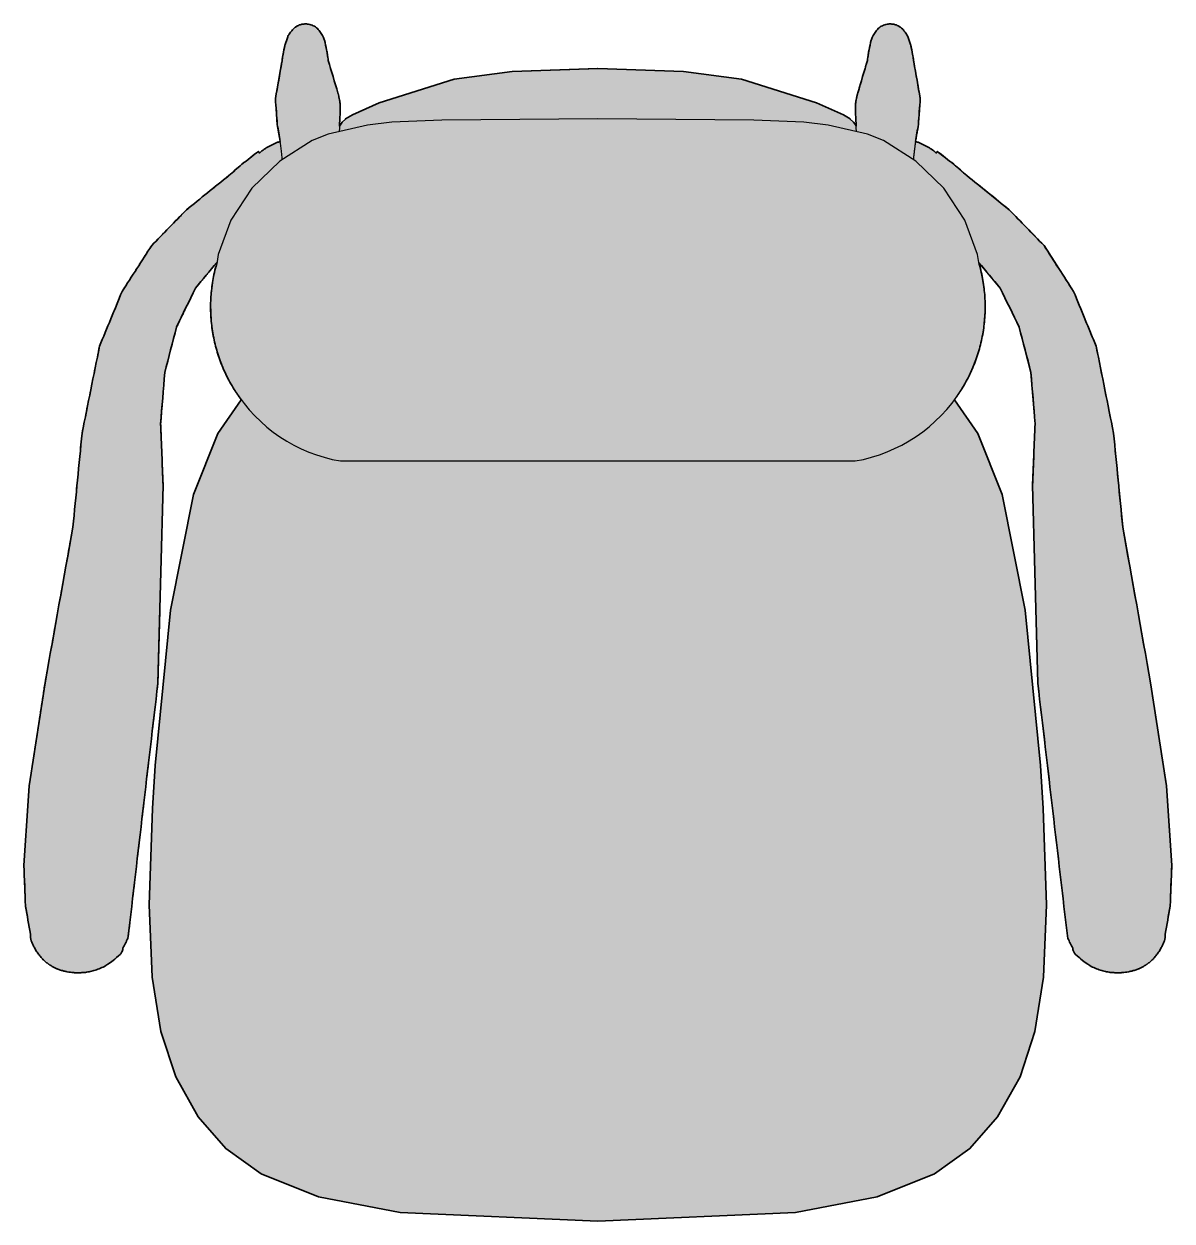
# Model space of a CAD drawing. Header units: millimetres. Extents: x 0 to 2534, y -1316 to 829.
# Drawn here: x 1578 to 2349, y -1199 to -395 of the extents above; entities that cross this region are included whole.
import ezdxf

# ---------------------------------------------------------------- set-up
doc = ezdxf.new("R2010")
doc.units = ezdxf.units.MM
doc.layers.add('Blocks', color=7, linetype='Continuous')
doc.layers.add('Blocks$Fill', color=7, linetype='Continuous', true_color=0xffffff)
doc.layers.add('Blocks$Inner', color=7, linetype='Continuous', lineweight=25, true_color=0x007f00)
doc.layers.add('Blocks$Outline', color=7, linetype='Continuous', lineweight=35, true_color=0xff3f3f)

# ---------------------------------------------------------------- blocks, each defined once
blk = doc.blocks.new('Fred Top')
at = {"layer": 'Blocks$Fill', "extrusion": (0, 0, -1)}
blk.add_hatch(color=256, dxfattribs=at).paths.add_polyline_path([(-140.37, 352.01), (-140.73, 351.9), (-141.09, 351.78), (-141.57, 351.62), (-142.04, 351.44), (-142.51, 351.24), (-142.97, 351.05), (-143.89, 350.63), (-145.7, 349.75), (-149.28, 347.88), (-150.17, 347.39), (-150.61, 347.13), (-151.04, 346.85), (-151.46, 346.57), (-151.87, 346.27), (-152.27, 345.95), (-152.67, 345.63), (-153.05, 345.29), (-153.43, 344.95), (-153.8, 344.6), (-154.15, 344.24), (-154.34, 344.48), (-154.54, 344.74), (-154.74, 345.03), (-154.95, 345.35), (-166.02, 336.71), (-174.89, 329.09), (-203.25, 306.16), (-226.62, 282.16), (-246.5, 251.25), (-261.63, 214.53), (-273.32, 156.25), (-279.49, 93.17), (-298.18, -11.39), (-308.75, -80.58), (-312.37, -133.94), (-311.34, -161.15), (-307.95, -180.07), (-307.97, -180.36), (-307.98, -180.65), (-307.98, -180.94), (-307.98, -181.22), (-307.96, -181.5), (-307.95, -181.78), (-307.92, -182.06), (-307.89, -182.34), (-307.85, -182.61), (-307.81, -182.88), (-307.76, -183.15), (-307.71, -183.41), (-307.65, -183.68), (-307.58, -183.94), (-307.51, -184.2), (-307.44, -184.46), (-307.36, -184.72), (-307.27, -184.98), (-307.09, -185.49), (-306.89, -186), (-306.68, -186.5), (-306.45, -186.99), (-306.22, -187.48), (-305.72, -188.45), (-305.02, -189.72), (-304.65, -190.35), (-304.28, -190.97), (-303.89, -191.59), (-303.49, -192.19), (-303.07, -192.79), (-302.65, -193.38), (-302.21, -193.96), (-301.76, -194.53), (-301.3, -195.1), (-300.83, -195.65), (-300.42, -196.1), (-300.01, -196.54), (-299.59, -196.97), (-299.16, -197.39), (-298.72, -197.81), (-298.27, -198.21), (-297.81, -198.61), (-297.35, -199), (-296.88, -199.38), (-296.4, -199.74), (-295.91, -200.1), (-295.41, -200.45), (-294.91, -200.78), (-294.4, -201.11), (-293.88, -201.42), (-293.36, -201.72), (-292.76, -202.05), (-292.16, -202.37), (-291.55, -202.66), (-290.94, -202.95), (-290.33, -203.21), (-289.71, -203.47), (-289.09, -203.71), (-288.47, -203.93), (-287.84, -204.15), (-287.21, -204.35), (-286.57, -204.53), (-285.93, -204.71), (-285.17, -204.9), (-283.86, -205.19), (-283.32, -205.3), (-282.27, -205.48), (-281.21, -205.64), (-280.15, -205.77), (-279.08, -205.87), (-277.87, -205.94), (-277.12, -205.97), (-276.38, -205.98), (-275.64, -205.98), (-274.9, -205.97), (-274.15, -205.94), (-273.41, -205.89), (-272.67, -205.84), (-271.93, -205.77), (-271.1, -205.67), (-270.27, -205.56), (-269.44, -205.43), (-268.62, -205.28), (-267.8, -205.12), (-266.99, -204.94), (-266.18, -204.73), (-265.38, -204.51), (-264.47, -204.24), (-263.58, -203.95), (-262.69, -203.63), (-261.81, -203.28), (-260.94, -202.92), (-260.07, -202.53), (-259.22, -202.11), (-258.38, -201.68), (-257.86, -201.39), (-257.28, -201.04), (-255.94, -200.19), (-254.36, -199.13), (-252.53, -197.84), (-247.71, -193.63), (-246.57, -192.02), (-246.13, -190.96), (-245.98, -189.6), (-245.98, -189.47), (-242.54, -182.9), (-222.44, -11.52), (-218.96, 121.28), (-220.6, 162.56), (-217.86, 196.91), (-209.92, 227.4), (-197.23, 253.6), (-182.81, 270.85), (-183.54, 268.25), (-184.2, 265.63), (-184.8, 262.97), (-185.34, 260.29), (-185.81, 257.58), (-186.2, 254.85), (-186.53, 252.1), (-186.78, 249.34), (-186.97, 246.56), (-187.07, 243.77), (-187.11, 240.98), (-187.07, 238.18), (-186.95, 235.37), (-186.76, 232.57), (-186.5, 229.77), (-186.16, 226.98), (-185.74, 224.2), (-185.25, 221.43), (-184.69, 218.68), (-184.05, 215.95), (-183.35, 213.24), (-182.57, 210.55), (-181.72, 207.89), (-180.81, 205.26), (-179.83, 202.66), (-178.78, 200.1), (-177.67, 197.58), (-176.5, 195.09), (-175.27, 192.65), (-173.99, 190.25), (-172.64, 187.9), (-171.25, 185.59), (-170.14, 183.84), (-168.98, 182.1), (-167.79, 180.39), (-166.56, 178.69), (-182.13, 156.08), (-198.49, 115.08), (-213.94, 37.51), (-224.28, -66.87), (-226.05, -95.63), (-228.27, -160.33), (-226.22, -208.9), (-220.44, -245.45), (-210.5, -275.79), (-195.42, -302.56), (-176.91, -323.83), (-153.17, -340.96), (-114.51, -356.25), (-59.68, -366.87), (72.92, -372.62), (205.53, -366.87), (260.35, -356.25), (299.02, -340.96), (322.75, -323.83), (341.26, -302.56), (356.34, -275.79), (366.28, -245.45), (372.07, -208.9), (374.12, -160.33), (371.89, -95.63), (370.12, -66.87), (359.78, 37.51), (344.34, 115.08), (327.98, 156.08), (312.42, 178.69), (313.57, 180.29), (314.7, 181.9), (315.79, 183.54), (316.84, 185.18), (318.24, 187.47), (319.58, 189.81), (320.87, 192.19), (322.11, 194.62), (323.28, 197.09), (324.4, 199.59), (325.45, 202.14), (326.44, 204.71), (327.36, 207.32), (328.21, 209.97), (329, 212.63), (329.72, 215.33), (330.36, 218.04), (330.94, 220.78), (331.44, 223.53), (331.87, 226.29), (332.22, 229.06), (332.5, 231.84), (332.7, 234.63), (332.84, 237.42), (332.89, 240.2), (332.88, 242.99), (332.78, 245.76), (332.62, 248.52), (332.39, 251.28), (332.08, 254.01), (331.7, 256.73), (331.26, 259.42), (330.74, 262.1), (330.16, 264.74), (329.52, 267.36), (328.81, 269.95), (328.65, 270.85), (343.08, 253.6), (355.77, 227.4), (363.71, 196.91), (366.45, 162.56), (364.8, 121.28), (368.29, -11.52), (388.39, -182.9), (391.83, -189.47), (391.82, -189.6), (391.98, -190.96), (392.42, -192.02), (393.56, -193.63), (398.38, -197.84), (400.2, -199.13), (401.79, -200.19), (403.13, -201.04), (403.71, -201.39), (404.23, -201.68), (405.07, -202.11), (405.92, -202.53), (406.78, -202.92), (407.65, -203.28), (408.53, -203.63), (409.42, -203.95), (410.32, -204.24), (411.23, -204.51), (412.03, -204.73), (412.84, -204.94), (413.65, -205.12), (414.47, -205.28), (415.29, -205.43), (416.11, -205.56), (416.94, -205.67), (417.77, -205.77), (418.52, -205.84), (419.26, -205.89), (420, -205.94), (420.74, -205.97), (421.48, -205.98), (422.23, -205.98), (422.97, -205.97), (423.72, -205.94), (424.93, -205.87), (426, -205.77), (427.06, -205.64), (428.12, -205.48), (429.17, -205.3), (430.24, -205.08), (431.01, -204.9), (431.78, -204.71), (432.42, -204.53), (433.05, -204.35), (433.69, -204.15), (434.31, -203.93), (434.94, -203.71), (435.56, -203.47), (436.18, -203.21), (436.79, -202.95), (437.4, -202.66), (438, -202.37), (438.61, -202.05), (439.2, -201.72), (439.73, -201.42), (440.24, -201.11), (440.75, -200.78), (441.26, -200.45), (441.75, -200.1), (442.24, -199.74), (442.72, -199.38), (443.2, -199), (443.66, -198.61), (444.12, -198.21), (444.56, -197.81), (445, -197.39), (445.43, -196.97), (445.86, -196.54), (446.27, -196.1), (446.67, -195.65), (447.15, -195.1), (447.61, -194.53), (448.06, -193.96), (448.5, -193.38), (448.92, -192.79), (449.33, -192.19), (449.73, -191.59), (450.12, -190.97), (450.5, -190.35), (450.87, -189.72), (451.57, -188.45), (452.07, -187.48), (452.3, -186.99), (452.53, -186.5), (452.74, -186), (452.94, -185.49), (453.12, -184.98), (453.21, -184.72), (453.29, -184.46), (453.36, -184.2), (453.43, -183.94), (453.5, -183.68), (453.56, -183.41), (453.61, -183.15), (453.66, -182.88), (453.7, -182.61), (453.74, -182.34), (453.77, -182.06), (453.79, -181.78), (453.81, -181.5), (453.82, -181.22), (453.83, -180.94), (453.82, -180.65), (453.81, -180.36), (453.8, -180.07), (457.19, -161.15), (458.22, -133.94), (454.6, -80.58), (444.03, -11.39), (425.34, 93.17), (419.17, 156.25), (407.48, 214.53), (392.35, 251.25), (372.46, 282.16), (349.1, 306.16), (320.74, 329.09), (311.87, 336.71), (300.79, 345.35), (300.59, 345.03), (300.38, 344.74), (300.19, 344.48), (300, 344.24), (299.64, 344.6), (299.28, 344.95), (298.9, 345.29), (298.51, 345.63), (298.12, 345.95), (297.72, 346.27), (297.3, 346.57), (296.88, 346.85), (296.45, 347.13), (296.02, 347.39), (295.13, 347.88), (291.55, 349.75), (289.73, 350.63), (288.82, 351.05), (288.35, 351.24), (287.89, 351.44), (287.42, 351.62), (286.94, 351.78), (286.58, 351.9), (286.21, 352.01), (288.13, 363.37), (289.39, 380.83), (285.01, 405.35), (284.99, 405.55), (284.78, 407.17), (284.54, 408.69), (283.38, 415), (282.92, 417.09), (281.15, 422.23), (281.06, 422.42), (280.96, 422.62), (280.72, 423.09), (280.43, 423.59), (279.91, 424.44), (279.71, 424.75), (279.5, 425.05), (279.3, 425.33), (279.09, 425.6), (278.88, 425.86), (278.46, 426.37), (278.03, 426.87), (277.8, 427.11), (277.58, 427.34), (276.42, 428.4), (276.27, 428.53), (276.15, 428.62), (276.05, 428.7), (275.97, 428.76), (275.38, 429.15), (274.99, 429.4), (274.85, 429.49), (274.73, 429.56), (274.63, 429.62), (274.54, 429.67), (274.26, 429.81), (273.97, 429.94), (273.68, 430.07), (273.38, 430.18), (273.09, 430.29), (272.79, 430.38), (272.48, 430.47), (272.18, 430.55), (271.87, 430.62), (271.56, 430.68), (271.25, 430.73), (270.94, 430.77), (270.62, 430.81), (270.31, 430.83), (269.99, 430.85), (269.68, 430.86), (269.36, 430.87), (269.05, 430.87), (268.73, 430.86), (268.42, 430.85), (268.1, 430.83), (267.79, 430.8), (267.47, 430.76), (267.16, 430.72), (266.75, 430.65), (266.54, 430.61), (266.33, 430.57), (266.13, 430.52), (265.93, 430.47), (265.72, 430.41), (265.52, 430.35), (265.32, 430.29), (265.12, 430.22), (264.93, 430.15), (264.73, 430.07), (264.54, 429.99), (264.34, 429.9), (264.15, 429.82), (263.96, 429.72), (263.78, 429.63), (263.59, 429.53), (263.41, 429.42), (263.23, 429.31), (263.05, 429.2), (262.87, 429.09), (262.7, 428.97), (262.53, 428.85), (262.36, 428.73), (262.19, 428.6), (261.86, 428.34), (261.54, 428.07), (261.23, 427.78), (260.93, 427.49), (260.64, 427.19), (260.35, 426.88), (260.08, 426.56), (259.81, 426.23), (259.55, 425.9), (259.3, 425.56), (259.06, 425.22), (258.82, 424.87), (258.59, 424.52), (258.37, 424.17), (258.15, 423.8), (257.94, 423.44), (257.74, 423.07), (257.55, 422.7), (257.37, 422.32), (256.44, 419.96), (254.98, 413.45), (254.47, 410.3), (253.94, 406.49), (253.93, 406.42), (247.45, 384.59), (247.31, 384.1), (246.49, 380.83), (246.27, 379.64), (246.16, 378.99), (246, 377.49), (245.95, 376.93), (245.92, 376.4), (245.88, 375.2), (245.86, 373.76), (245.89, 372.01), (246.37, 362.23), (246.02, 362.98), (244.66, 364.92), (242.38, 367.06), (242.24, 367.16), (237.74, 369.85), (219.71, 377.88), (169.38, 393.86), (130.41, 398.87), (72.92, 400.94), (15.44, 398.87), (-23.54, 393.86), (-73.86, 377.88), (-91.89, 369.85), (-96.4, 367.16), (-96.53, 367.06), (-98.81, 364.92), (-100.17, 362.98), (-100.53, 362.23), (-100.04, 372.01), (-100.02, 373.76), (-100.03, 375.2), (-100.07, 376.4), (-100.11, 376.93), (-100.15, 377.49), (-100.32, 378.99), (-100.42, 379.64), (-100.65, 380.83), (-101.47, 384.1), (-101.6, 384.59), (-108.08, 406.42), (-108.09, 406.49), (-108.62, 410.3), (-109.13, 413.45), (-110.6, 419.96), (-111.52, 422.32), (-111.71, 422.7), (-111.9, 423.07), (-112.1, 423.44), (-112.3, 423.8), (-112.52, 424.17), (-112.74, 424.52), (-112.97, 424.87), (-113.21, 425.22), (-113.46, 425.56), (-113.71, 425.9), (-113.97, 426.23), (-114.23, 426.56), (-114.51, 426.88), (-114.79, 427.19), (-115.08, 427.49), (-115.38, 427.78), (-115.69, 428.07), (-116.01, 428.34), (-116.34, 428.6), (-116.51, 428.73), (-116.68, 428.85), (-116.85, 428.97), (-117.03, 429.09), (-117.2, 429.2), (-117.38, 429.31), (-117.56, 429.42), (-117.75, 429.53), (-117.93, 429.63), (-118.12, 429.72), (-118.31, 429.82), (-118.5, 429.9), (-118.69, 429.99), (-118.88, 430.07), (-119.08, 430.15), (-119.28, 430.22), (-119.47, 430.29), (-119.67, 430.35), (-119.88, 430.41), (-120.08, 430.47), (-120.28, 430.52), (-120.49, 430.57), (-120.69, 430.61), (-120.9, 430.65), (-121.31, 430.72), (-121.63, 430.76), (-121.94, 430.8), (-122.25, 430.83), (-122.57, 430.85), (-122.88, 430.86), (-123.2, 430.87), (-123.52, 430.87), (-123.83, 430.86), (-124.15, 430.85), (-124.46, 430.83), (-124.78, 430.81), (-125.09, 430.77), (-125.4, 430.73), (-125.71, 430.68), (-126.02, 430.62), (-126.33, 430.55), (-126.63, 430.47), (-126.94, 430.38), (-127.24, 430.29), (-127.54, 430.18), (-127.83, 430.07), (-128.12, 429.94), (-128.41, 429.81), (-128.69, 429.67), (-128.78, 429.62), (-128.89, 429.56), (-129.01, 429.49), (-129.15, 429.4), (-129.54, 429.15), (-130.12, 428.76), (-130.21, 428.7), (-130.3, 428.62), (-130.42, 428.53), (-130.57, 428.4), (-131.73, 427.34), (-131.96, 427.11), (-132.18, 426.87), (-132.61, 426.37), (-133.04, 425.86), (-133.24, 425.6), (-133.45, 425.33), (-133.66, 425.05), (-133.86, 424.75), (-134.06, 424.44), (-134.26, 424.11), (-134.43, 423.84), (-134.52, 423.69), (-134.61, 423.51), (-134.71, 423.3), (-134.82, 423.06), (-135.09, 422.44), (-135.43, 421.59), (-137.07, 417.09), (-137.54, 415), (-138.7, 408.69), (-138.93, 407.17), (-139.14, 405.55), (-139.16, 405.35), (-143.54, 380.83), (-142.29, 363.37)], flags=0)
at = {"layer": 'Blocks$Inner'}
for p, q in [((101.42, 383.91), (100.68, 380.97)), ((-245.71, 137.56), (99.87, 137.56))]:
    blk.add_line(p, q, dxfattribs=at)
for points in [[(-284.76, 340.17), (-284.82, 340.92), (-285.36, 345.56), (-286.01, 350.78), (-288.13, 363.37), (-289.39, 380.83), (-285.01, 405.35), (-284.99, 405.55), (-284.94, 405.98), (-284.87, 406.51), (-284.78, 407.17), (-284.54, 408.69), (-283.38, 415), (-282.92, 417.09), (-281.15, 422.23)], [(-257.37, 422.32), (-256.44, 419.96), (-254.98, 413.45), (-254.47, 410.3), (-254.45, 410.21), (-253.94, 406.49), (-253.93, 406.42), (-247.45, 384.59), (-247.31, 384.1), (-246.49, 380.83)], [(-246.37, 362.23), (-246.02, 362.98), (-244.66, 364.92), (-242.38, 367.06), (-242.24, 367.16), (-237.74, 369.85), (-219.71, 377.88), (-169.38, 393.86), (-130.41, 398.87), (-72.52, 400.96)], [(100.53, 362.23), (100.17, 362.98), (98.81, 364.92), (96.53, 367.06), (96.4, 367.16), (91.89, 369.85), (73.86, 377.88), (23.54, 393.86), (-15.44, 398.87), (-73.33, 400.96)], [(182.81, 270.85), (181.9, 276.06), (173.57, 299.26), (159.38, 320.77), (140.61, 338.87), (118.77, 352.58), (108.09, 356.99), (81.66, 363.02), (65.38, 364.91), (31.87, 366.24), (-72.92, 367.18), (-177.72, 366.24), (-211.22, 364.91), (-227.5, 363.02), (-253.93, 356.99), (-264.62, 352.58), (-286.46, 338.87), (-305.22, 320.77), (-319.42, 299.26), (-327.75, 276.06), (-328.81, 269.95)], [(154.95, 345.35), (166.02, 336.71), (174.89, 329.09), (203.25, 306.16), (226.62, 282.16), (246.5, 251.25), (261.63, 214.53), (273.32, 156.25), (279.49, 93.17), (298.18, -11.39), (308.75, -80.58), (312.37, -133.94), (311.34, -161.15), (307.95, -180.07)], [(252.53, -197.84), (247.71, -193.63), (246.57, -192.02), (246.13, -190.96), (245.98, -189.6), (245.98, -189.47), (242.54, -182.9), (222.44, -11.52), (218.96, 121.28), (220.6, 162.56), (217.86, 196.91), (209.92, 227.4), (197.23, 253.6), (182.81, 270.85)], [(-312.42, 178.69), (-327.98, 156.08), (-344.34, 115.08), (-359.78, 37.51), (-370.12, -66.87), (-371.89, -95.63), (-374.12, -160.33), (-372.07, -208.9), (-366.28, -245.45), (-356.34, -275.79), (-341.26, -302.56), (-322.75, -323.83), (-299.02, -340.96), (-260.35, -356.25), (-205.53, -366.87), (-72.92, -372.62), (59.68, -366.87), (114.51, -356.25), (153.17, -340.96), (176.91, -323.83), (195.42, -302.56), (210.5, -275.79), (220.44, -245.45), (226.22, -208.9), (228.27, -160.33), (226.05, -95.63), (224.28, -66.87), (213.94, 37.51), (198.49, 115.08), (182.13, 156.08), (166.56, 178.69)]]:
    blk.add_lwpolyline(points, dxfattribs=at)
for centre, radius, start, end in [((-227.99, 240.95), 104.9, 163.95604, 260.27437), ((82.05, 241.09), 105.06, 279.7626, 16.45309)]:
    blk.add_arc(centre, radius, start, end, dxfattribs=at)
for points, knots in [([(-280.11, 424.11), (-279.57, 425.01), (-278.76, 426.05), (-277.88, 427.03), (-277.58, 427.34)], [0.3131472, 0.3131472, 0.3131472, 0.3131472, 0.6464806, 0.8126035, 0.8126035, 0.8126035, 0.8126035]), ([(-275.97, 428.76), (-275.03, 429.4), (-274.06, 429.96), (-272.6, 430.5), (-270.94, 430.79), (-269.26, 430.91), (-267.43, 430.82), (-265.51, 430.4), (-263.94, 429.76), (-262.5, 428.89), (-260.77, 427.45), (-258.99, 425.27), (-257.84, 423.33), (-257.37, 422.32)], [0.8476578, 0.8476578, 0.8476578, 0.8476578, 0.8835253, 0.9906682, 1.0442396, 1.097811, 1.2049539, 1.2763825, 1.347811, 1.4192396, 1.4906682, 1.6335253, 1.7763825, 1.7763825, 1.7763825, 1.7763825]), ([(111.52, 422.32), (112, 423.33), (113.14, 425.27), (114.92, 427.45), (116.65, 428.89), (118.1, 429.76), (119.66, 430.4), (121.58, 430.82), (123.41, 430.91), (125.09, 430.79), (126.75, 430.5), (128.21, 429.96), (129.18, 429.4), (130.12, 428.76)], [0, 0, 0, 0, 0.1428571, 0.2857143, 0.3571429, 0.4285714, 0.5, 0.5714286, 0.6785714, 0.7321429, 0.7857143, 0.8928571, 0.9287246, 0.9287246, 0.9287246, 0.9287246]), ([(131.73, 427.34), (132.04, 427.03), (132.91, 426.05), (133.73, 425.01), (134.26, 424.11)], [0.963779, 0.963779, 0.963779, 0.963779, 1.1299019, 1.4632353, 1.4632353, 1.4632353, 1.4632353]), ([(-246.16, 378.99), (-246.01, 377.73), (-245.91, 376.52), (-245.84, 373.97), (-245.93, 370.17), (-246.22, 365.13), (-246.44, 361.07), (-246.52, 359.27), (-246.53, 359.08), (-246.53, 358.88), (-246.54, 358.68)], [12.31669609, 12.31669609, 12.31669609, 12.31669609, 12.33592686, 12.35515763, 12.3743884, 12.39361917, 12.40690881, 12.40690881, 12.40690881, 12.40836744, 12.40836744, 12.40836744, 12.40836744]), ([(100.7, 358.68), (100.69, 358.88), (100.68, 359.08), (100.67, 359.27), (100.59, 361.07), (100.37, 365.13), (100.08, 370.17), (99.99, 373.97), (100.06, 376.52), (100.16, 377.73), (100.32, 378.99)], [-10.63198496, -10.63198496, -10.63198496, -10.63198496, -10.63052633, -10.63052633, -10.63052633, -10.61723669, -10.59800592, -10.57877515, -10.55954438, -10.54031361, -10.54031361, -10.54031361, -10.54031361]), ([(-300, 344.24), (-299.06, 345.2), (-297.5, 346.56), (-295.43, 347.72), (-294.23, 348.35), (-293.34, 348.82), (-292.45, 349.29), (-291.25, 349.91), (-289.74, 350.64), (-288.2, 351.32), (-287.02, 351.76), (-286.46, 351.94), (-286.21, 352.01)], [65.7977061, 65.7977061, 65.7977061, 65.7977061, 65.9977061, 66.0977061, 66.1477061, 66.1977061, 66.2477061, 66.2977061, 66.3977061, 66.4977061, 66.5477061, 66.5854249, 66.5854249, 66.5854249, 66.5854249]), ([(140.37, 352.01), (140.61, 351.94), (141.17, 351.76), (142.36, 351.32), (143.89, 350.64), (145.4, 349.91), (146.6, 349.29), (147.49, 348.82), (148.39, 348.35), (149.59, 347.72), (151.65, 346.56), (153.21, 345.2), (154.15, 344.24)], [-0.7877188, -0.7877188, -0.7877188, -0.7877188, -0.75, -0.7, -0.6, -0.5, -0.45, -0.4, -0.35, -0.3, -0.2, 0, 0, 0, 0]), ([(-451.57, -188.45), (-452.25, -187.17), (-453.48, -184.56), (-453.91, -181.64), (-453.8, -180.07)], [38.613759, 38.613759, 38.613759, 38.613759, 39.117933, 39.613759, 39.613759, 39.613759, 39.613759]), ([(307.95, -180.07), (308.06, -181.64), (307.63, -184.56), (306.4, -187.17), (305.72, -188.45)], [26.183947, 26.183947, 26.183947, 26.183947, 26.679773, 27.183947, 27.183947, 27.183947, 27.183947])]:
    blk.add_open_spline(points, degree=3, knots=knots, dxfattribs=at)
for points, degree in [([(-277.58, 427.34), (-276.4, 428.42), (-276.19, 428.6), (-275.97, 428.76)], 3), ([(130.12, 428.76), (130.34, 428.6), (130.56, 428.42), (131.73, 427.34)], 3), ([(-281.15, 422.23), (-280.94, 422.7), (-280.55, 423.42), (-280.11, 424.11)], 3), ([(109.13, 413.45), (110.6, 419.96)], 1), ([(110.6, 419.96), (111.52, 422.32)], 1), ([(134.26, 424.11), (134.7, 423.42), (135.09, 422.7), (137.07, 417.09)], 3), ([(108.09, 406.49), (108.6, 410.21)], 1), ([(108.6, 410.21), (108.62, 410.3)], 1), ([(108.62, 410.3), (109.13, 413.45)], 1), ([(137.07, 417.09), (137.54, 415)], 1), ([(137.54, 415), (138.7, 408.69)], 1), ([(101.6, 384.59), (108.08, 406.42)], 1), ([(108.08, 406.42), (108.09, 406.49)], 1), ([(138.7, 408.69), (138.93, 407.17)], 1), ([(138.93, 407.17), (139.02, 406.51)], 1), ([(139.02, 406.51), (139.09, 405.98)], 1), ([(139.09, 405.98), (139.14, 405.55)], 1), ([(139.14, 405.55), (139.16, 405.35)], 1), ([(139.16, 405.35), (143.54, 380.83)], 1), ([(-246.49, 380.83), (-246.34, 380.04), (-246.27, 379.65), (-246.2, 379.22), (-246.16, 378.99)], 3), ([(100.32, 378.99), (100.35, 379.22), (100.42, 379.65), (100.49, 380.04), (100.65, 380.83)], 3), ([(100.65, 380.83), (101.47, 384.1)], 1), ([(101.47, 384.1), (101.6, 384.59)], 1), ([(143.54, 380.83), (142.29, 363.37)], 1), ([(142.29, 363.37), (140.16, 350.78)], 1), ([(139.51, 345.56), (138.97, 340.92)], 1), ([(140.16, 350.78), (139.51, 345.56)], 1), ([(-311.87, 336.71), (-300.79, 345.35)], 1), ([(-300.79, 345.35), (-300.37, 344.7), (-300, 344.24)], 2), ([(138.97, 340.92), (138.92, 340.17)], 1), ([(154.15, 344.24), (154.52, 344.7), (154.95, 345.35)], 2), ([(-320.74, 329.09), (-311.87, 336.71)], 1), ([(-349.1, 306.16), (-320.74, 329.09)], 1), ([(-372.46, 282.16), (-349.1, 306.16)], 1), ([(-392.35, 251.25), (-372.46, 282.16)], 1), ([(-328.65, 270.85), (-343.08, 253.6)], 1), ([(-407.48, 214.53), (-392.35, 251.25)], 1), ([(-343.08, 253.6), (-355.77, 227.4)], 1), ([(-355.77, 227.4), (-363.71, 196.91)], 1), ([(-419.17, 156.25), (-407.48, 214.53)], 1), ([(-363.71, 196.91), (-366.45, 162.56)], 1), ([(-366.45, 162.56), (-364.8, 121.28)], 1), ([(-425.34, 93.17), (-419.17, 156.25)], 1), ([(-364.8, 121.28), (-368.29, -11.52)], 1), ([(-444.03, -11.39), (-425.34, 93.17)], 1), ([(-454.6, -80.58), (-444.03, -11.39)], 1), ([(-368.29, -11.52), (-388.39, -182.9)], 1), ([(-458.22, -133.94), (-454.6, -80.58)], 1), ([(-457.19, -161.15), (-458.22, -133.94)], 1), ([(-453.8, -180.07), (-457.19, -161.15)], 1), ([(-388.39, -182.9), (-391.83, -189.47)], 1), ([(-446.67, -195.65), (-447.31, -194.92), (-448.53, -193.41), (-450.15, -190.99), (-451.12, -189.31), (-451.57, -188.45)], 3), ([(-392.42, -192.02), (-393.56, -193.63)], 1), ([(-391.98, -190.96), (-392.42, -192.02)], 1), ([(-391.82, -189.6), (-391.98, -190.96)], 1), ([(-391.83, -189.47), (-391.82, -189.6)], 1), ([(305.72, -188.45), (305.27, -189.31), (304.31, -190.99), (302.68, -193.41), (301.47, -194.92), (300.83, -195.65)], 3), ([(-445, -197.39), (-445.29, -197.11), (-445.86, -196.54), (-446.41, -195.95), (-446.67, -195.65)], 3), ([(-444.12, -198.21), (-444.27, -198.08), (-444.57, -197.81), (-444.86, -197.53), (-445, -197.39)], 3), ([(-443.2, -199), (-443.35, -198.87), (-443.66, -198.61), (-443.97, -198.35), (-444.12, -198.21)], 3), ([(-442.24, -199.74), (-442.4, -199.62), (-442.72, -199.38), (-443.04, -199.13), (-443.2, -199)], 3), ([(-441.26, -200.45), (-441.42, -200.33), (-441.76, -200.1), (-442.08, -199.86), (-442.24, -199.74)], 3), ([(-440.24, -201.11), (-440.41, -201), (-440.76, -200.78), (-441.09, -200.56), (-441.26, -200.45)], 3), ([(-398.38, -197.84), (-402.27, -200.63), (-404.23, -201.68)], 2), ([(-393.56, -193.63), (-398.38, -197.84)], 1), ([(258.38, -201.68), (256.43, -200.63), (252.53, -197.84)], 2), ([(295.41, -200.45), (295.24, -200.56), (294.91, -200.78), (294.57, -201), (294.4, -201.11)], 3), ([(296.4, -199.74), (296.23, -199.86), (295.91, -200.1), (295.58, -200.33), (295.41, -200.45)], 3), ([(297.35, -199), (297.19, -199.13), (296.88, -199.38), (296.56, -199.62), (296.4, -199.74)], 3), ([(298.27, -198.21), (298.12, -198.35), (297.82, -198.61), (297.51, -198.87), (297.35, -199)], 3), ([(299.16, -197.39), (299.01, -197.53), (298.72, -197.81), (298.42, -198.08), (298.27, -198.21)], 3), ([(300.83, -195.65), (300.56, -195.95), (300.02, -196.54), (299.45, -197.11), (299.16, -197.39)], 3), ([(-439.2, -201.72), (-439.38, -201.62), (-439.73, -201.42), (-440.07, -201.21), (-440.24, -201.11)], 3), ([(-438, -202.37), (-438.2, -202.26), (-438.61, -202.05), (-439, -201.84), (-439.2, -201.72)], 3), ([(-436.79, -202.95), (-436.99, -202.85), (-437.4, -202.67), (-437.8, -202.47), (-438, -202.37)], 3), ([(-435.56, -203.47), (-435.77, -203.39), (-436.18, -203.22), (-436.59, -203.04), (-436.79, -202.95)], 3), ([(-434.31, -203.93), (-434.52, -203.86), (-434.94, -203.71), (-435.35, -203.55), (-435.56, -203.47)], 3), ([(-433.05, -204.35), (-433.48, -204.22), (-433.9, -204.08), (-434.31, -203.93)], 3), ([(-431.78, -204.71), (-432.2, -204.6), (-432.63, -204.48), (-433.05, -204.35)], 3), ([(-430.24, -205.08), (-430.5, -205.02), (-431.01, -204.9), (-431.52, -204.78), (-431.78, -204.71)], 3), ([(-429.17, -205.3), (-429.35, -205.26), (-429.71, -205.19), (-430.07, -205.12), (-430.24, -205.08)], 3), ([(-424.93, -205.87), (-425.64, -205.81), (-427.06, -205.66), (-428.47, -205.43), (-429.17, -205.3)], 3), ([(-423.72, -205.94), (-423.92, -205.93), (-424.32, -205.91), (-424.73, -205.88), (-424.93, -205.87)], 3), ([(-417.77, -205.77), (-418.76, -205.87), (-420.74, -206), (-422.72, -205.99), (-423.72, -205.94)], 3), ([(-411.23, -204.51), (-412.29, -204.82), (-414.46, -205.33), (-416.66, -205.65), (-417.77, -205.77)], 3), ([(-404.23, -201.68), (-405.34, -202.28), (-407.63, -203.35), (-410.01, -204.17), (-411.23, -204.51)], 3), ([(265.38, -204.51), (264.17, -204.17), (261.78, -203.35), (259.5, -202.28), (258.38, -201.68)], 3), ([(271.93, -205.77), (270.82, -205.65), (268.61, -205.33), (266.45, -204.82), (265.38, -204.51)], 3), ([(277.87, -205.94), (276.88, -205.99), (274.89, -206), (272.92, -205.87), (271.93, -205.77)], 3), ([(279.08, -205.87), (278.88, -205.88), (278.48, -205.91), (278.07, -205.93), (277.87, -205.94)], 3), ([(283.32, -205.3), (282.62, -205.43), (281.22, -205.66), (279.8, -205.81), (279.08, -205.87)], 3), ([(284.4, -205.08), (284.22, -205.12), (283.86, -205.19), (283.5, -205.26), (283.32, -205.3)], 3), ([(285.93, -204.71), (285.68, -204.78), (285.17, -204.9), (284.65, -205.02), (284.4, -205.08)], 3), ([(287.21, -204.35), (286.78, -204.48), (286.36, -204.6), (285.93, -204.71)], 3), ([(288.47, -203.93), (288.05, -204.08), (287.63, -204.22), (287.21, -204.35)], 3), ([(289.71, -203.47), (289.51, -203.55), (289.09, -203.71), (288.68, -203.86), (288.47, -203.93)], 3), ([(290.94, -202.95), (290.74, -203.04), (290.33, -203.22), (289.92, -203.39), (289.71, -203.47)], 3), ([(292.16, -202.37), (291.96, -202.47), (291.55, -202.67), (291.15, -202.85), (290.94, -202.95)], 3), ([(293.36, -201.72), (293.16, -201.84), (292.76, -202.05), (292.36, -202.26), (292.16, -202.37)], 3), ([(294.4, -201.11), (294.23, -201.21), (293.88, -201.42), (293.53, -201.62), (293.36, -201.72)], 3)]:
    blk.add_open_spline(points, degree=degree, dxfattribs=at)
at = {"layer": 'Blocks$Outline'}
for points in [[(-246.37, 362.23), (-246.02, 362.98), (-244.66, 364.92), (-242.38, 367.06), (-242.24, 367.16), (-237.74, 369.85), (-219.71, 377.88), (-169.38, 393.86), (-130.41, 398.87), (-72.92, 400.94)], [(-72.92, 400.94), (-15.44, 398.87), (23.54, 393.86), (73.86, 377.88), (91.89, 369.85), (96.4, 367.16), (96.53, 367.06), (98.81, 364.92), (100.17, 362.98), (100.53, 362.23)], [(166.56, 178.69), (182.13, 156.08), (198.49, 115.08), (213.94, 37.51), (224.28, -66.87), (226.05, -95.63), (228.27, -160.33), (226.22, -208.9), (220.44, -245.45), (210.5, -275.79), (195.42, -302.56), (176.91, -323.83), (153.17, -340.96), (114.51, -356.25), (59.68, -366.87), (-72.92, -372.62), (-205.53, -366.87), (-260.35, -356.25), (-299.02, -340.96), (-322.75, -323.83), (-341.26, -302.56), (-356.34, -275.79), (-366.28, -245.45), (-372.07, -208.9), (-374.12, -160.33), (-371.89, -95.63), (-370.12, -66.87), (-359.78, 37.51), (-344.34, 115.08), (-327.98, 156.08), (-312.42, 178.69)]]:
    blk.add_lwpolyline(points, dxfattribs=at)
for points, knots in [([(-286.21, 352.01), (-286.85, 355.8), (-287.49, 359.59), (-288.13, 363.37), (-288.55, 369.19), (-288.97, 375.01), (-289.39, 380.83), (-287.93, 389.01), (-286.47, 397.18), (-285.01, 405.35), (-285, 405.42), (-284.99, 405.48), (-284.99, 405.55), (-284.97, 405.69), (-284.95, 405.84), (-284.94, 405.98), (-284.91, 406.16), (-284.89, 406.33), (-284.87, 406.51), (-284.84, 406.73), (-284.81, 406.95), (-284.78, 407.17), (-284.7, 407.68), (-284.62, 408.18), (-284.54, 408.69), (-284.16, 410.79), (-283.77, 412.89), (-283.38, 415), (-283.23, 415.69), (-283.07, 416.39), (-282.92, 417.09), (-282.33, 418.8), (-281.74, 420.52), (-281.15, 422.23), (-280.94, 422.7), (-280.55, 423.42), (-280.11, 424.11), (-279.57, 425.01), (-278.76, 426.05), (-277.88, 427.03), (-277.58, 427.34), (-276.4, 428.42), (-276.19, 428.6), (-275.97, 428.76), (-275.03, 429.4), (-274.06, 429.96), (-272.6, 430.5), (-270.94, 430.79), (-269.26, 430.91), (-267.43, 430.82), (-265.51, 430.4), (-263.94, 429.76), (-262.5, 428.89), (-260.77, 427.45), (-258.99, 425.27), (-257.84, 423.33), (-257.37, 422.32), (-257.06, 421.53), (-256.75, 420.75), (-256.44, 419.96), (-255.95, 417.79), (-255.47, 415.62), (-254.98, 413.45), (-254.81, 412.4), (-254.64, 411.35), (-254.47, 410.3), (-254.46, 410.27), (-254.46, 410.24), (-254.45, 410.21), (-254.28, 408.97), (-254.11, 407.73), (-253.94, 406.49), (-253.94, 406.47), (-253.93, 406.44), (-253.93, 406.42), (-251.77, 399.14), (-249.61, 391.87), (-247.45, 384.59), (-247.4, 384.42), (-247.36, 384.26), (-247.31, 384.1), (-247.04, 383.01), (-246.77, 381.92), (-246.49, 380.83), (-246.34, 380.04), (-246.27, 379.65), (-246.2, 379.22), (-246.16, 378.99), (-246.01, 377.73), (-245.91, 376.52), (-245.84, 373.97), (-245.93, 370.17), (-246.18, 365.87), (-246.34, 362.92), (-246.37, 362.23)], [-10.902091, -10.902091, -10.902091, -10.902091, -10, -10, -10, -9, -9, -9, -8, -8, -8, -7, -7, -7, -6, -6, -6, -5, -5, -5, -4, -4, -4, -3, -3, -3, -2, -2, -2, -1, -1, -1, 0.001586, 0.001586, 0.001586, 0.313147, 0.313147, 0.313147, 0.646481, 0.812603, 0.812603, 0.812603, 0.847658, 0.847658, 0.847658, 0.883525, 0.990668, 1.04424, 1.097811, 1.204954, 1.276382, 1.347811, 1.41924, 1.490668, 1.633525, 1.776382, 1.776382, 1.776382, 4.297465, 4.297465, 4.297465, 5.297465, 5.297465, 5.297465, 6.297465, 6.297465, 6.297465, 7.297465, 7.297465, 7.297465, 8.297465, 8.297465, 8.297465, 9.297465, 9.297465, 9.297465, 10.297465, 10.297465, 10.297465, 11.297465, 11.297465, 11.297465, 12.297465, 12.297465, 12.297465, 12.307081, 12.316696, 12.316696, 12.316696, 12.335927, 12.355158, 12.374388, 12.393619, 12.399294, 12.399294, 12.399294, 12.399294]), ([(100.53, 362.23), (100.49, 362.92), (100.33, 365.87), (100.08, 370.17), (99.99, 373.97), (100.06, 376.52), (100.16, 377.73), (100.32, 378.99), (100.35, 379.22), (100.42, 379.65), (100.49, 380.04), (100.65, 380.83), (100.92, 381.92), (101.19, 383.01), (101.47, 384.1), (101.51, 384.26), (101.56, 384.42), (101.6, 384.59), (103.76, 391.87), (105.92, 399.14), (108.08, 406.42), (108.09, 406.44), (108.09, 406.47), (108.09, 406.49), (108.26, 407.73), (108.43, 408.97), (108.6, 410.21), (108.61, 410.24), (108.61, 410.27), (108.62, 410.3), (108.79, 411.35), (108.96, 412.4), (109.13, 413.45), (109.62, 415.62), (110.11, 417.79), (110.6, 419.96), (110.91, 420.75), (111.21, 421.53), (111.52, 422.32), (112, 423.33), (113.14, 425.27), (114.92, 427.45), (116.65, 428.89), (118.1, 429.76), (119.66, 430.4), (121.58, 430.82), (123.41, 430.91), (125.09, 430.79), (126.75, 430.5), (128.21, 429.96), (129.18, 429.4), (130.12, 428.76), (130.34, 428.6), (130.56, 428.42), (131.73, 427.34), (132.04, 427.03), (132.91, 426.05), (133.73, 425.01), (134.26, 424.11), (134.7, 423.42), (135.09, 422.7), (137.07, 417.09), (137.23, 416.39), (137.38, 415.69), (137.54, 415), (137.92, 412.89), (138.31, 410.79), (138.7, 408.69), (138.77, 408.18), (138.85, 407.68), (138.93, 407.17), (138.96, 406.95), (138.99, 406.73), (139.02, 406.51), (139.04, 406.33), (139.07, 406.16), (139.09, 405.98), (139.11, 405.84), (139.12, 405.69), (139.14, 405.55), (139.15, 405.48), (139.15, 405.42), (139.16, 405.35), (140.62, 397.18), (142.08, 389.01), (143.54, 380.83), (143.12, 375.01), (142.7, 369.19), (142.29, 363.37), (141.65, 359.59), (141.01, 355.8), (140.37, 352.01)], [-10.622912, -10.622912, -10.622912, -10.622912, -10.617237, -10.598006, -10.578775, -10.559544, -10.540314, -10.540314, -10.540314, -10.530698, -10.521083, -10.521083, -10.521083, -9.521083, -9.521083, -9.521083, -8.521083, -8.521083, -8.521083, -7.521083, -7.521083, -7.521083, -6.521083, -6.521083, -6.521083, -5.521083, -5.521083, -5.521083, -4.521083, -4.521083, -4.521083, -3.521083, -3.521083, -3.521083, -2.521083, -2.521083, -2.521083, 0, 0, 0, 0.142857, 0.285714, 0.357143, 0.428571, 0.5, 0.571429, 0.678571, 0.732143, 0.785714, 0.892857, 0.928725, 0.928725, 0.928725, 0.963779, 0.963779, 0.963779, 1.129902, 1.463235, 1.463235, 1.463235, 1.774796, 1.774796, 1.774796, 2.774796, 2.774796, 2.774796, 3.774796, 3.774796, 3.774796, 4.774796, 4.774796, 4.774796, 5.774796, 5.774796, 5.774796, 6.774796, 6.774796, 6.774796, 7.774796, 7.774796, 7.774796, 8.774796, 8.774796, 8.774796, 9.774796, 9.774796, 9.774796, 10.774796, 10.774796, 10.774796, 11.676887, 11.676887, 11.676887, 11.676887]), ([(-328.65, 270.85), (-333.46, 265.1), (-338.27, 259.35), (-343.08, 253.6), (-347.31, 244.87), (-351.54, 236.14), (-355.77, 227.4), (-358.41, 217.24), (-361.06, 207.07), (-363.71, 196.91), (-364.62, 185.46), (-365.53, 174.01), (-366.45, 162.56), (-365.9, 148.8), (-365.35, 135.04), (-364.8, 121.28), (-365.96, 77.02), (-367.12, 32.75), (-368.29, -11.52), (-374.99, -68.65), (-381.69, -125.77), (-388.39, -182.9), (-389.54, -185.09), (-390.68, -187.28), (-391.83, -189.47), (-391.83, -189.51), (-391.83, -189.56), (-391.82, -189.6), (-391.88, -190.05), (-391.93, -190.51), (-391.98, -190.96), (-392.13, -191.31), (-392.27, -191.67), (-392.42, -192.02), (-392.8, -192.56), (-393.18, -193.09), (-393.56, -193.63), (-395.16, -195.03), (-396.77, -196.44), (-398.38, -197.84), (-400.97, -199.7), (-402.92, -200.98), (-404.23, -201.68), (-405.34, -202.28), (-407.63, -203.35), (-410.01, -204.17), (-411.23, -204.51), (-412.29, -204.82), (-414.46, -205.33), (-416.66, -205.65), (-417.77, -205.77), (-418.76, -205.87), (-420.74, -206), (-422.72, -205.99), (-423.72, -205.94), (-423.92, -205.93), (-424.32, -205.91), (-424.73, -205.88), (-424.93, -205.87), (-425.64, -205.81), (-427.06, -205.66), (-428.47, -205.43), (-429.17, -205.3), (-429.35, -205.26), (-429.71, -205.19), (-430.07, -205.12), (-430.24, -205.08), (-430.5, -205.02), (-431.01, -204.9), (-431.52, -204.78), (-431.78, -204.71), (-432.2, -204.6), (-432.63, -204.48), (-433.05, -204.35), (-433.48, -204.22), (-433.9, -204.08), (-434.31, -203.93), (-434.52, -203.86), (-434.94, -203.71), (-435.35, -203.55), (-435.56, -203.47), (-435.77, -203.39), (-436.18, -203.22), (-436.59, -203.04), (-436.79, -202.95), (-436.99, -202.85), (-437.4, -202.67), (-437.8, -202.47), (-438, -202.37), (-438.2, -202.26), (-438.61, -202.05), (-439, -201.84), (-439.2, -201.72), (-439.38, -201.62), (-439.73, -201.42), (-440.07, -201.21), (-440.24, -201.11), (-440.41, -201), (-440.76, -200.78), (-441.09, -200.56), (-441.26, -200.45), (-441.42, -200.33), (-441.76, -200.1), (-442.08, -199.86), (-442.24, -199.74), (-442.4, -199.62), (-442.72, -199.38), (-443.04, -199.13), (-443.2, -199), (-443.35, -198.87), (-443.66, -198.61), (-443.97, -198.35), (-444.12, -198.21), (-444.27, -198.08), (-444.57, -197.81), (-444.86, -197.53), (-445, -197.39), (-445.29, -197.11), (-445.86, -196.54), (-446.41, -195.95), (-446.67, -195.65), (-447.31, -194.92), (-448.53, -193.41), (-450.15, -190.99), (-451.12, -189.31), (-451.57, -188.45), (-452.25, -187.17), (-453.48, -184.56), (-453.91, -181.64), (-453.8, -180.07), (-454.93, -173.76), (-456.06, -167.46), (-457.19, -161.15), (-457.53, -152.08), (-457.88, -143.01), (-458.22, -133.94), (-457.01, -116.15), (-455.81, -98.37), (-454.6, -80.58), (-451.08, -57.52), (-447.55, -34.45), (-444.03, -11.39), (-437.8, 23.47), (-431.57, 58.32), (-425.34, 93.17), (-423.28, 114.2), (-421.22, 135.23), (-419.17, 156.25), (-415.27, 175.68), (-411.37, 195.1), (-407.48, 214.53), (-402.44, 226.77), (-397.39, 239.01), (-392.35, 251.25), (-385.72, 261.56), (-379.09, 271.86), (-372.46, 282.16), (-364.67, 290.16), (-356.89, 298.16), (-349.1, 306.16), (-339.64, 313.8), (-330.19, 321.44), (-320.74, 329.09), (-317.78, 331.63), (-314.82, 334.17), (-311.87, 336.71), (-308.18, 339.59), (-304.49, 342.47), (-300.79, 345.35), (-300.51, 344.91), (-300.25, 344.54), (-300, 344.24), (-299.06, 345.2), (-297.5, 346.56), (-295.43, 347.72), (-294.23, 348.35), (-293.34, 348.82), (-292.45, 349.29), (-291.25, 349.91), (-289.74, 350.64), (-288.2, 351.32), (-287.02, 351.76), (-286.46, 351.94), (-286.21, 352.01)], [0, 0, 0, 0, 1, 1, 1, 2, 2, 2, 3, 3, 3, 4, 4, 4, 5, 5, 5, 6, 6, 6, 7, 7, 7, 7.994408, 7.994408, 7.994408, 8.715728, 8.715728, 8.715728, 9.715728, 9.715728, 9.715728, 10.715728, 10.715728, 10.715728, 11.715728, 11.715728, 11.715728, 18.113781, 18.113781, 18.113781, 18.613781, 18.613781, 18.613781, 19.113781, 19.613781, 19.613781, 19.613781, 20.113781, 20.613781, 20.613781, 20.613781, 21.113781, 21.613781, 21.613781, 21.613781, 22.113781, 22.613781, 22.613781, 22.613781, 23.113781, 23.613781, 23.613781, 23.613781, 24.113781, 24.613781, 24.613781, 24.613781, 25.113781, 25.613781, 25.613781, 25.613781, 26.113781, 26.113781, 26.113781, 26.613759, 26.613759, 26.613759, 27.113759, 27.613759, 27.613759, 27.613759, 28.113759, 28.613759, 28.613759, 28.613759, 29.113759, 29.613759, 29.613759, 29.613759, 30.113759, 30.613759, 30.613759, 30.613759, 31.113759, 31.613759, 31.613759, 31.613759, 32.113759, 32.613759, 32.613759, 32.613759, 33.113759, 33.613759, 33.613759, 33.613759, 34.113759, 34.613759, 34.613759, 34.613759, 35.113759, 35.613759, 35.613759, 35.613759, 36.113759, 36.613759, 36.613759, 36.613759, 37.113759, 37.613759, 37.613759, 37.613759, 37.947093, 38.280426, 38.613759, 38.613759, 38.613759, 39.117933, 39.613759, 39.613759, 39.613759, 40.613759, 40.613759, 40.613759, 41.613759, 41.613759, 41.613759, 42.613759, 42.613759, 42.613759, 43.613759, 43.613759, 43.613759, 44.613759, 44.613759, 44.613759, 45.613759, 45.613759, 45.613759, 46.613759, 46.613759, 46.613759, 47.613759, 47.613759, 47.613759, 48.613759, 48.613759, 48.613759, 49.613759, 49.613759, 49.613759, 50.613759, 50.613759, 50.613759, 51.613759, 51.613759, 51.613759, 65.654849, 65.654849, 65.654849, 65.797706, 65.797706, 65.797706, 65.997706, 66.097706, 66.147706, 66.197706, 66.247706, 66.297706, 66.397706, 66.497706, 66.547706, 66.585425, 66.585425, 66.585425, 66.585425]), ([(140.37, 352.01), (140.61, 351.94), (141.17, 351.76), (142.36, 351.32), (143.89, 350.64), (145.4, 349.91), (146.6, 349.29), (147.49, 348.82), (148.39, 348.35), (149.59, 347.72), (151.65, 346.56), (153.21, 345.2), (154.15, 344.24), (154.4, 344.54), (154.67, 344.91), (154.95, 345.35), (158.64, 342.47), (162.33, 339.59), (166.02, 336.71), (168.98, 334.17), (171.93, 331.63), (174.89, 329.09), (184.34, 321.44), (193.8, 313.8), (203.25, 306.16), (211.04, 298.16), (218.83, 290.16), (226.62, 282.16), (233.25, 271.86), (239.87, 261.56), (246.5, 251.25), (251.55, 239.01), (256.59, 226.77), (261.63, 214.53), (265.53, 195.1), (269.42, 175.68), (273.32, 156.25), (275.38, 135.23), (277.44, 114.2), (279.49, 93.17), (285.72, 58.32), (291.95, 23.47), (298.18, -11.39), (301.7, -34.45), (305.23, -57.52), (308.75, -80.58), (309.96, -98.37), (311.17, -116.15), (312.37, -133.94), (312.03, -143.01), (311.68, -152.08), (311.34, -161.15), (310.21, -167.46), (309.08, -173.76), (307.95, -180.07), (308.06, -181.64), (307.63, -184.56), (306.4, -187.17), (305.72, -188.45), (305.27, -189.31), (304.31, -190.99), (302.68, -193.41), (301.47, -194.92), (300.83, -195.65), (300.56, -195.95), (300.02, -196.54), (299.45, -197.11), (299.16, -197.39), (299.01, -197.53), (298.72, -197.81), (298.42, -198.08), (298.27, -198.21), (298.12, -198.35), (297.82, -198.61), (297.51, -198.87), (297.35, -199), (297.19, -199.13), (296.88, -199.38), (296.56, -199.62), (296.4, -199.74), (296.23, -199.86), (295.91, -200.1), (295.58, -200.33), (295.41, -200.45), (295.24, -200.56), (294.91, -200.78), (294.57, -201), (294.4, -201.11), (294.23, -201.21), (293.88, -201.42), (293.53, -201.62), (293.36, -201.72), (293.16, -201.84), (292.76, -202.05), (292.36, -202.26), (292.16, -202.37), (291.96, -202.47), (291.55, -202.67), (291.15, -202.85), (290.94, -202.95), (290.74, -203.04), (290.33, -203.22), (289.92, -203.39), (289.71, -203.47), (289.51, -203.55), (289.09, -203.71), (288.68, -203.86), (288.47, -203.93), (288.05, -204.08), (287.63, -204.22), (287.21, -204.35), (286.78, -204.48), (286.36, -204.6), (285.93, -204.71), (285.68, -204.78), (285.17, -204.9), (284.65, -205.02), (284.4, -205.08), (284.22, -205.12), (283.86, -205.19), (283.5, -205.26), (283.32, -205.3), (282.62, -205.43), (281.22, -205.66), (279.8, -205.81), (279.08, -205.87), (278.88, -205.88), (278.48, -205.91), (278.07, -205.93), (277.87, -205.94), (276.88, -205.99), (274.89, -206), (272.92, -205.87), (271.93, -205.77), (270.82, -205.65), (268.61, -205.33), (266.45, -204.82), (265.38, -204.51), (264.17, -204.17), (261.78, -203.35), (259.5, -202.28), (258.38, -201.68), (257.08, -200.98), (255.13, -199.7), (252.53, -197.84), (250.92, -196.44), (249.32, -195.03), (247.71, -193.63), (247.33, -193.09), (246.95, -192.56), (246.57, -192.02), (246.42, -191.67), (246.28, -191.31), (246.13, -190.96), (246.08, -190.51), (246.03, -190.05), (245.98, -189.6), (245.98, -189.56), (245.98, -189.51), (245.98, -189.47), (244.84, -187.28), (243.69, -185.09), (242.54, -182.9), (235.84, -125.77), (229.14, -68.65), (222.44, -11.52), (221.28, 32.75), (220.12, 77.02), (218.96, 121.28), (219.5, 135.04), (220.05, 148.8), (220.6, 162.56), (219.69, 174.01), (218.77, 185.46), (217.86, 196.91), (215.21, 207.07), (212.57, 217.24), (209.92, 227.4), (205.69, 236.14), (201.46, 244.87), (197.23, 253.6), (192.42, 259.35), (187.62, 265.1), (182.81, 270.85)], [-0.787719, -0.787719, -0.787719, -0.787719, -0.75, -0.7, -0.6, -0.5, -0.45, -0.4, -0.35, -0.3, -0.2, 0, 0, 0, 0.142857, 0.142857, 0.142857, 14.183947, 14.183947, 14.183947, 15.183947, 15.183947, 15.183947, 16.183947, 16.183947, 16.183947, 17.183947, 17.183947, 17.183947, 18.183947, 18.183947, 18.183947, 19.183947, 19.183947, 19.183947, 20.183947, 20.183947, 20.183947, 21.183947, 21.183947, 21.183947, 22.183947, 22.183947, 22.183947, 23.183947, 23.183947, 23.183947, 24.183947, 24.183947, 24.183947, 25.183947, 25.183947, 25.183947, 26.183947, 26.183947, 26.183947, 26.679773, 27.183947, 27.183947, 27.183947, 27.51728, 27.850613, 28.183947, 28.183947, 28.183947, 28.683947, 29.183947, 29.183947, 29.183947, 29.683947, 30.183947, 30.183947, 30.183947, 30.683947, 31.183947, 31.183947, 31.183947, 31.683947, 32.183947, 32.183947, 32.183947, 32.683947, 33.183947, 33.183947, 33.183947, 33.683947, 34.183947, 34.183947, 34.183947, 34.683947, 35.183947, 35.183947, 35.183947, 35.683947, 36.183947, 36.183947, 36.183947, 36.683947, 37.183947, 37.183947, 37.183947, 37.683947, 38.183947, 38.183947, 38.183947, 38.683947, 39.183947, 39.183947, 39.183947, 39.683926, 39.683926, 39.683926, 40.183926, 40.183926, 40.183926, 40.683926, 41.183926, 41.183926, 41.183926, 41.683926, 42.183926, 42.183926, 42.183926, 42.683926, 43.183926, 43.183926, 43.183926, 43.683926, 44.183926, 44.183926, 44.183926, 44.683926, 45.183926, 45.183926, 45.183926, 45.683926, 46.183926, 46.183926, 46.183926, 46.683926, 47.183926, 47.183926, 47.183926, 47.683926, 47.683926, 47.683926, 54.081978, 54.081978, 54.081978, 56.052979, 56.052979, 56.052979, 57.200748, 57.200748, 57.200748, 58.567914, 58.567914, 58.567914, 58.69892, 58.69892, 58.69892, 66.117518, 66.117518, 66.117518, 238.668358, 238.668358, 238.668358, 371.518137, 371.518137, 371.518137, 412.830973, 412.830973, 412.830973, 447.282252, 447.282252, 447.282252, 478.795538, 478.795538, 478.795538, 507.905532, 507.905532, 507.905532, 530.389616, 530.389616, 530.389616, 530.389616])]:
    blk.add_open_spline(points, degree=3, knots=knots, dxfattribs=at)
for points, weights, knots in [([(-312.42, 178.69), (-314.75, 181.85), (-316.84, 185.18), (-341.77, 224.89), (-328.81, 269.95), (-328.73, 270.4), (-328.65, 270.85)], [0.985574841533, 0.992063609905, 1, 0.9129796317, 1, 1, 1], [-116.217363, -116.217363, -116.217363, -108.175613, -108.175613, -20, -20, -19.85278, -19.85278, -19.85278]), ([(182.81, 270.85), (196.16, 225.62), (171.25, 185.59), (169.04, 182.05), (166.56, 178.69)], [1, 0.912315892584, 1, 0.991565395691, 0.984753492507], [-719.218165, -719.218165, -719.218165, -630.573855, -630.573855, -622.046886, -622.046886, -622.046886])]:
    blk.add_rational_spline(points, weights, degree=2, knots=knots, dxfattribs=at)

msp = doc.modelspace()

# ---------------------------------------------------------------- block references
at = {"layer": 'Blocks'}
msp.add_blockref('Fred Top', (2036.71, -826.38), dxfattribs=at)

doc.saveas('drawing.dxf')
